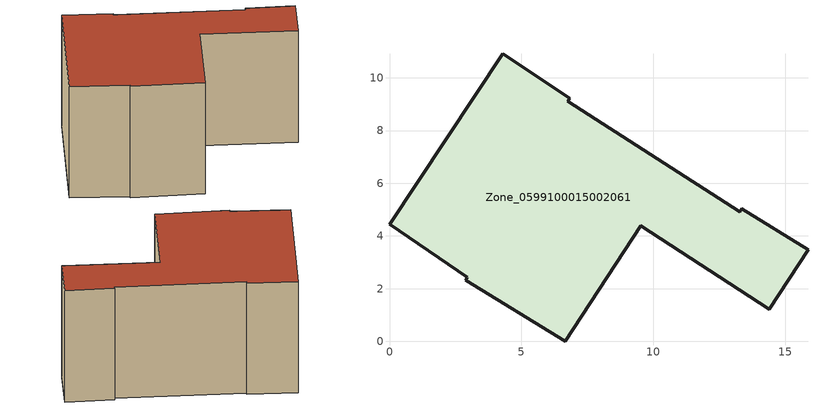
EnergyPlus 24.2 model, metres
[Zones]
Zone_0599100015002061
 floor ground (C_G): 6.75,9.11 13.29,4.91 13.36,5.03 15.87,3.48 14.39,1.22 9.53,4.39 6.66,0 2.89,2.33 2.95,2.43 0,4.45 4.3,10.92 6.83,9.23 z0.88
 wall outside (C_F): 2.89,2.33 6.66,0 9.53,4.39 14.39,1.22 15.87,3.48 13.36,5.03 13.29,4.91 6.75,9.11 6.83,9.23 4.3,10.92 0,4.45 2.95,2.43 2.89,2.33 z0.88:8.65
 roof outside (C_R): 13.29,4.91 6.75,9.11 6.83,9.23 4.3,10.92 0,4.45 2.95,2.43 2.89,2.33 6.66,0 9.53,4.39 14.39,1.22 15.87,3.48 13.36,5.03 z8.65
[BUILDING]
Pand.0599100015002061: North Axis=0; Terrain=City; Loads Convergence Tolerance Value=0.04; Temperature Convergence Tolerance Value=0.4; Solar Distribution=FullExterior; Maximum Number of Warmup Days=25; Minimum Number of Warmup Days=1
[Site:Location]
Rotterdam.The.Hague.AP_ZH_NLD Design_Conditions: Latitude=51.96; Longitude=4.45; Time Zone=1; Elevation=-4.5
[SITE:GROUNDTEMPERATURE:BUILDINGSURFACE]
18, 18, 18, 18, 18, 18, 18, 18, 18, 18, 18, 18
[MATERIAL] Thermal Absorptance=0.9; Solar Absorptance=0.7; Visible Absorptance=0.7
Name | Roughness | Thickness | Conductivity | Density | Specific Heat
G.TI.1965-1974 | MediumSmooth | 0.15 | 0.882353 | 540 | 1210
F.TI.1965-1974 | Rough | 0.3 | 0.697674 | 1920 | 840
R.TI.1965-1974 | MediumRough | 0.2 | 0.232558 | 1500 | 1000
[CONSTRUCTION]
C_G: G.TI.1965-1974
C_F: F.TI.1965-1974
C_R: R.TI.1965-1974
[ZONE]
Zone_0599100015002061: Type=1; Multiplier=1; Ceiling Height=Autocalculate; Volume=Autocalculate; Floor Area=autocalculate; Part of Total Floor Area=Yes
[ZONEINFILTRATION:DESIGNFLOWRATE]
Infil_Zone_0599100015002061: Zone or ZoneList or Space or SpaceList=Zone_0599100015002061; Schedule=AlwaysOn; Design Flow Rate Calculation Method=Flow/Area; Flow Rate per Floor Area=0.003; Constant Term Coefficient=1; Temperature Term Coefficient=0; Velocity Term Coefficient=0; Velocity Squared Term Coefficient=0
[HVACTEMPLATE:ZONE:IDEALLOADSAIRSYSTEM]
Zone_0599100015002061: Maximum Heating Supply Air Temperature=50; Minimum Cooling Supply Air Temperature=13; Maximum Heating Supply Air Humidity Ratio=0.0156; Minimum Cooling Supply Air Humidity Ratio=0.0077; Heating Limit=NoLimit; Cooling Limit=NoLimit; Dehumidification Control Type=ConstantSensibleHeatRatio; Cooling Sensible Heat Ratio=0.7; Dehumidification Setpoint=60; Humidification Control Type=None; Humidification Setpoint=30; Outdoor Air Method=None; Outdoor Air Flow Rate per Person=0.00944; Outdoor Air Flow Rate per Zone Floor Area=0; Outdoor Air Flow Rate per Zone=0; Demand Controlled Ventilation Type=None; Outdoor Air Economizer Type=NoEconomizer; Heat Recovery Type=None; Sensible Heat Recovery Effectiveness=0.7; Latent Heat Recovery Effectiveness=0.65
[ZONECONTROL:THERMOSTAT]
ThermostatControl_Zone_0599100015002061: Zone or ZoneList=Zone_0599100015002061; Control Type Schedule=DualSetpointControlType; Control 1=Thermostat_Zone_0599100015002061; Temperature Difference Between Cutout And Setpoint=0
[THERMOSTATSETPOINT:DUALSETPOINT]
Thermostat_Zone_0599100015002061: Heating Setpoint Temperature Schedule=HeatingSetpoint_Zone_0599100015002061; Cooling Setpoint Temperature Schedule=CoolingSetpoint_Zone_0599100015002061
[SCHEDULE:COMPACT]
HeatingSetpoint_Zone_0599100015002061: Through: 12/31, For: AllDays, Until: 24:00, 21
CoolingSetpoint_Zone_0599100015002061: Through: 12/31, For: AllDays, Until: 24:00, 24
DualSetpointControlType: Through: 12/31, For: AllDays, Until: 24:00, 4
AlwaysOn: Through: 12/31, For: AllDays, Until: 24:00, 1
